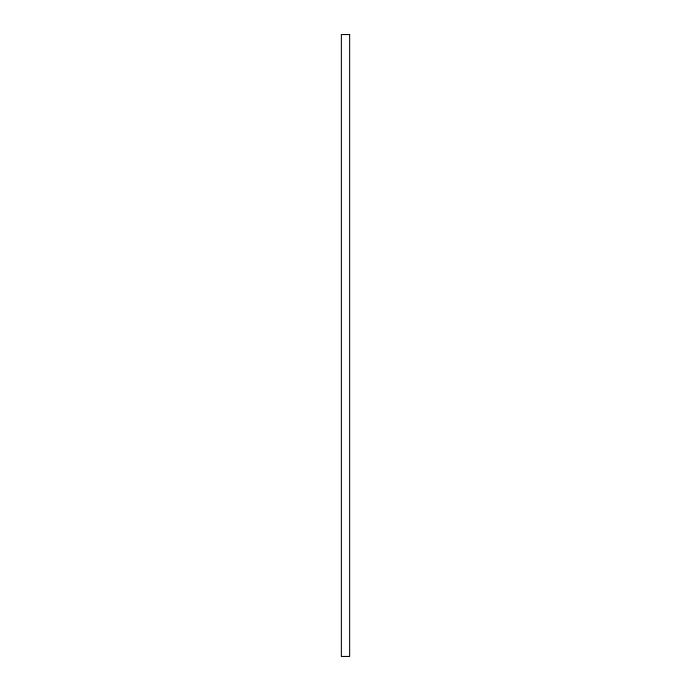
<?xml version="1.0" encoding="UTF-8"?>
<svg xmlns="http://www.w3.org/2000/svg" width="691" height="691" viewBox="0 0 691 691"><rect width="100%" height="100%" fill="white"/><g stroke="black" fill="none" stroke-linecap="round" stroke-linejoin="round"><path stroke-width="1.04" d="M349.646 34.55L341.354 34.55L341.354 656.45L349.646 656.45L349.646 34.55"/></g></svg>
